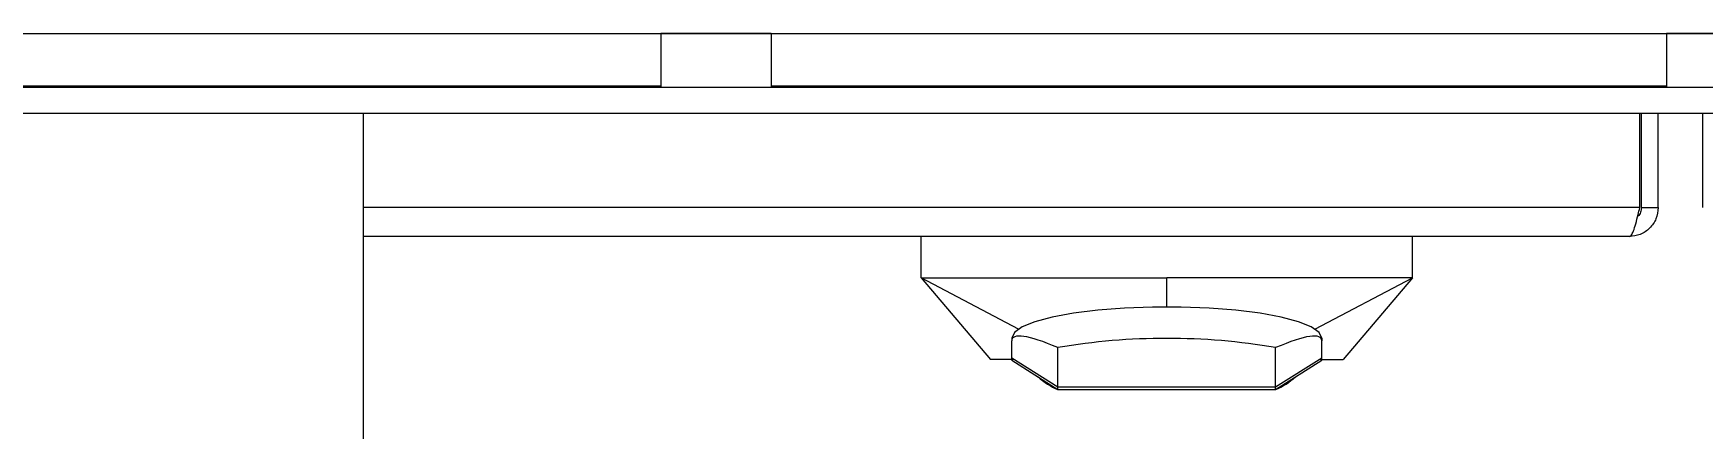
# Model space of a CAD drawing. Header units: inches. Extents: x 40138 to 76695, y -14500 to -5279.
# Drawn here: x 72132.5 to 72253.6, y -10823.8 to -10795.2 of the extents above; entities that cross this region are included whole.
import ezdxf

# ---------------------------------------------------------------- set-up
doc = ezdxf.new("R2010")
doc.units = ezdxf.units.IN
doc.header["$LTSCALE"] = 2
doc.header["$MEASUREMENT"] = 0
doc.header["$PDMODE"] = 35
doc.header["$PDSIZE"] = -1
doc.layers.add('M-ANNO-DIMS', color=7, linetype='Continuous', lineweight=13)
doc.layers.add('M-OBJECT-DETAILS', color=7, linetype='Continuous', lineweight=9)
doc.styles.get("Standard").update_dxf_attribs({"font": 'romans.shx', "width": 0.8})
doc.dimstyles.new('Details World Wide', dxfattribs={"dimscale": 4, "dimtxt": 4.5, "dimasz": 3.5, "dimexe": 0.75, "dimexo": 0.75, "dimgap": 0.75, "dimtad": 0, "dimtih": 1, "dimtoh": 1, "dimdec": 0, "dimzin": 4, "dimdsep": 46, "dimtxsty": 'Standard', "dimcen": 0, "dimclrd": 256, "dimclre": 256, "dimclrt": 256, "dimadec": 0, "dimazin": 1, "dimtfac": 1, "dimtdec": 0, "dimtmove": 0, "dimatfit": 3, "dimfxl": 1, "dimtolj": 1, "dimtzin": 0, "dimlwd": -1, "dimlwe": -1, "dimarcsym": 0})

# ---------------------------------------------------------------- blocks, each defined once
blk = doc.blocks.new('*D30')
at = {"layer": 'Defpoints', "color": 0, "transparency": 16777216}
for p in [(71952.72, -10798.16), (72156.45, -10914.45), (72156.45, -10924.67)]:
    blk.add_point(p, dxfattribs=at)
at = {"layer": 'M-ANNO-DIMS', "transparency": 16777216}
for p, q in [((71952.72, -10801.16), (71952.72, -10927.67)), ((72156.45, -10917.45), (72156.45, -10927.67)), ((71966.72, -10924.67), (72017.86, -10924.67)), ((72142.45, -10924.67), (72102.03, -10924.67))]:
    blk.add_line(p, q, dxfattribs=at)
for points in [[(71966.72, -10922.34), (71966.72, -10927.01), (71952.72, -10924.67)], [(72142.45, -10922.34), (72142.45, -10927.01), (72156.45, -10924.67)]]:
    blk.add_solid(points, dxfattribs=at)
at = {"layer": 'M-ANNO-DIMS', "transparency": 16777216, "insert": (72059.95, -10924.67), "char_height": 18, "attachment_point": 5}
blk.add_mtext('\\A1;204\\P [8.02]', dxfattribs=at)

msp = doc.modelspace()

# ---------------------------------------------------------------- linework, layer by layer
at = {"layer": 'M-OBJECT-DETAILS', "linetype": 'Continuous', "lineweight": 5}
for p, q in [((72105.02, -10795.156), (72399.02, -10795.156)), ((72186.02, -10795.156), (72178.02, -10795.156)), ((72178.02, -10795.156), (72178.02, -10799.05)), ((72186.02, -10795.156), (72186.02, -10799.05)), ((72259.02, -10795.156), (72251.02, -10795.156)), ((72251.02, -10795.156), (72251.02, -10799.05)), ((71973.644, -10799.05), (72530.395, -10799.05)), ((72113.02, -10798.95), (72178.02, -10798.95)), ((72186.02, -10798.95), (72251.02, -10798.95)), ((71955.506, -10800.947), (72548.534, -10800.947)), ((72249.07, -10807.794), (72249.07, -10800.947)), ((72249.192, -10807.794), (72249.192, -10800.947)), ((72250.406, -10807.794), (72250.406, -10800.947)), ((72253.634, -10800.947), (72253.634, -10807.794)), ((72249.07, -10807.794), (72156.446, -10807.794)), ((72249.192, -10807.794), (72250.406, -10807.794)), ((72248.303, -10809.897), (72156.446, -10809.897)), ((72196.916, -10812.897), (72196.916, -10809.897)), ((72232.566, -10812.897), (72232.566, -10809.897)), ((72196.916, -10812.897), (72201.946, -10818.817)), ((72203.988, -10816.606), (72196.916, -10812.897)), ((72196.916, -10812.897), (72214.741, -10812.897)), ((72232.566, -10812.897), (72214.741, -10812.897)), ((72214.741, -10815.005), (72214.741, -10812.897)), ((72225.493, -10816.606), (72232.566, -10812.897)), ((72232.566, -10812.897), (72227.536, -10818.817)), ((72203.491, -10817.272), (72203.491, -10817.468)), ((72203.491, -10818.696), (72203.491, -10817.468)), ((72206.841, -10820.792), (72206.841, -10817.95)), ((72222.641, -10820.792), (72222.641, -10817.95)), ((72225.991, -10817.272), (72225.991, -10817.468)), ((72225.991, -10818.696), (72225.991, -10817.468)), ((72203.491, -10818.696), (72206.841, -10820.792)), ((72203.491, -10818.857), (72203.491, -10818.696)), ((72203.491, -10818.857), (72206.841, -10820.997)), ((72222.641, -10820.792), (72225.991, -10818.696)), ((72222.641, -10820.997), (72225.991, -10818.857)), ((72225.991, -10818.857), (72225.991, -10818.696)), ((72206.841, -10820.792), (72222.641, -10820.792)), ((72206.841, -10820.997), (72206.841, -10820.792)), ((72206.841, -10820.997), (72222.641, -10820.997)), ((72222.641, -10820.997), (72222.641, -10820.792))]:
    msp.add_line(p, q, dxfattribs=at)
at = {"layer": 'M-OBJECT-DETAILS', "lineweight": 15}
msp.add_line((72156.446, -10859.947), (72156.446, -10800.947), dxfattribs=at)
at = {"layer": 'M-OBJECT-DETAILS', "linetype": 'Continuous', "lineweight": 5, "flags": 128}
msp.add_lwpolyline([(72225.991, -10817.272), (72225.799, -10816.856), (72225.231, -10816.453), (72224.306, -10816.079), (72223.055, -10815.745), (72221.52, -10815.463), (72219.755, -10815.243), (72217.819, -10815.092), (72215.779, -10815.015), (72213.703, -10815.015), (72211.662, -10815.092), (72209.726, -10815.243), (72207.961, -10815.463), (72206.427, -10815.745), (72205.176, -10816.079), (72204.25, -10816.453), (72203.682, -10816.856), (72203.491, -10817.272)], dxfattribs=at)
at = {"layer": 'M-OBJECT-DETAILS', "linetype": 'Continuous', "lineweight": 5}
for centre, radius, start, end in [((72214.741, -10864.07), 46.792, 80.27999, 99.72001), ((72209.109, -10815.857), 5.618, 228.66996, 246.18867), ((72220.372, -10815.857), 5.618, 293.81133, 311.33004)]:
    msp.add_arc(centre, radius, start, end, dxfattribs=at)
for major_axis, start_param, end_param in [((11.202, -7.218), 2.4415972, 3.2338795), ((11.202, 7.218), 6.1908985, 6.9831808)]:
    msp.add_ellipse((72214.741, -10824.507), major_axis=major_axis, ratio=0.1436326, start_param=start_param, end_param=end_param, dxfattribs=at)
for points, knots in [([(72248.303, -10809.897), (72248.35, -10809.88), (72248.454, -10809.842), (72248.614, -10809.516), (72248.783, -10808.985), (72248.935, -10808.374), (72249.031, -10807.963), (72249.07, -10807.794)], [0, 0, 0, 0, 0.1849101, 0.4052921, 0.6256869, 0.8460754, 1, 1, 1, 1]), ([(72250.406, -10807.794), (72250.374, -10808.07), (72250.311, -10808.621), (72249.825, -10809.316), (72249.129, -10809.802), (72248.578, -10809.865), (72248.303, -10809.897)], [0, 0, 0, 0, 0.2499987, 0.5000034, 0.7500004, 1, 1, 1, 1]), ([(72249.192, -10807.794), (72249.177, -10807.908), (72249.147, -10808.136), (72249.024, -10808.362), (72248.922, -10808.429), (72248.918, -10808.432)], [0, 0, 0, 0, 0.48866533, 0.97732838, 1, 1, 1, 1]), ([(72203.593, -10818.817), (72203.138, -10818.817), (72202.169, -10818.817), (72202.023, -10818.817), (72201.946, -10818.817)], [0, 0, 0, 0, 0.4696375, 1, 1, 1, 1]), ([(72225.888, -10818.817), (72226.343, -10818.817), (72227.313, -10818.817), (72227.458, -10818.817), (72227.536, -10818.817)], [0, 0, 0, 0, 0.4696375, 1, 1, 1, 1])]:
    msp.add_open_spline(points, degree=3, knots=knots, dxfattribs=at)

# ---------------------------------------------------------------- dimensions: what is measured, and where the dimension line sits
at = {"layer": 'M-ANNO-DIMS'}
dim = msp.add_linear_dim(base=(72156.446, -10924.674), p1=(71952.72, -10798.161), p2=(72156.446, -10914.445), dimstyle='Details World Wide', override={"dimpost": '\\X'}, dxfattribs=at)
dim.commit()
dim.dimension.update_dxf_attribs({"geometry": '*D30', "text_midpoint": (72059.948, -10924.674), "dimtype": 160})

doc.saveas('drawing.dxf')
